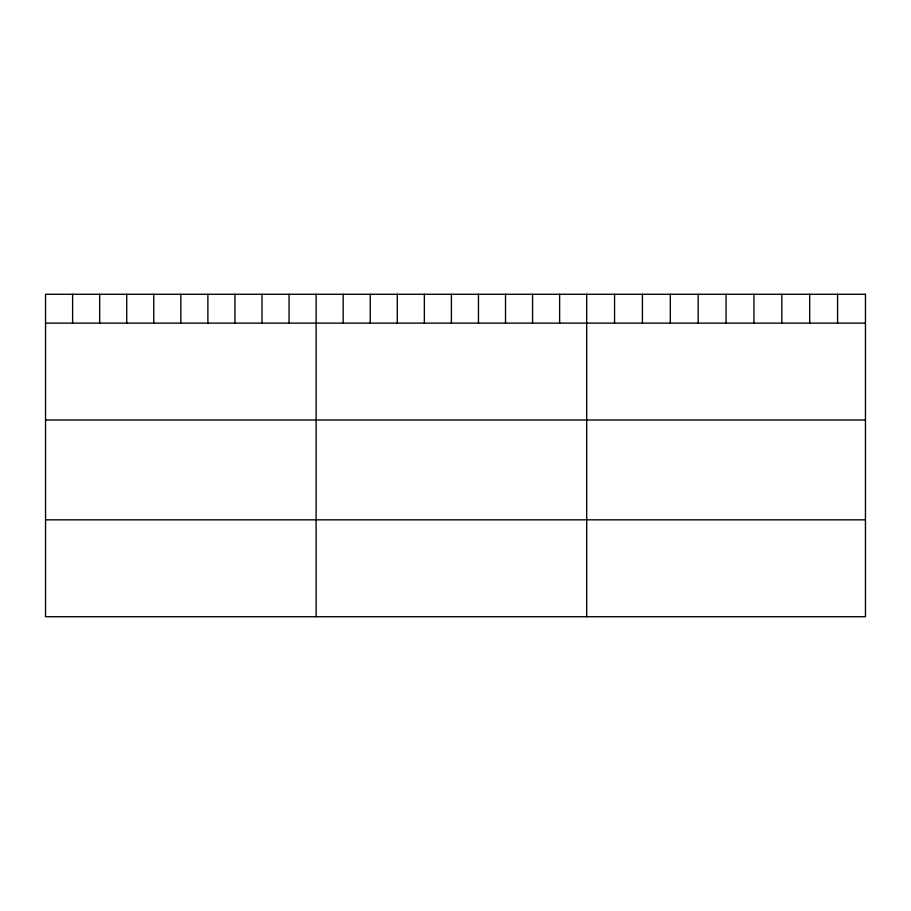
<?xml version="1.0" encoding="UTF-8"?>
<svg xmlns="http://www.w3.org/2000/svg" width="911" height="911" viewBox="0 0 911 911"><rect width="100%" height="100%" fill="white"/><g stroke="black" fill="none" stroke-linecap="round" stroke-linejoin="round"><path stroke-width="1.37" d="M45.55 323.12L865.45 323.12M45.55 420.005L865.45 420.005M45.55 519.828L865.45 519.828M837.573 294.276L837.573 323.12M809.697 294.276L809.697 323.12M781.82 294.276L781.82 323.12M753.944 294.276L753.944 323.12M726.067 294.276L726.067 323.12M698.19 294.276L698.19 323.12M670.314 294.276L670.314 323.12M642.437 294.276L642.437 323.12M614.561 294.276L614.561 323.12M586.684 294.276L586.684 616.724M559.627 294.276L559.627 323.12M532.571 294.276L532.571 323.12M505.514 294.276L505.514 323.12M478.457 294.276L478.457 323.12M451.4 294.276L451.4 323.12M424.344 294.276L424.344 323.12M397.287 294.276L397.287 323.12M370.23 294.276L370.23 323.12M343.174 294.276L343.174 323.12M316.117 294.276L316.117 616.724M289.06 294.276L289.06 323.12M262.004 294.276L262.004 323.12M234.947 294.276L234.947 323.12M207.89 294.276L207.89 323.12M180.834 294.276L180.834 323.12M153.777 294.276L153.777 323.12M126.72 294.276L126.72 323.12M99.663 294.276L99.663 323.12M72.607 294.276L72.607 323.12M865.45 294.276L45.55 294.276L45.55 616.724L865.45 616.724L865.45 294.276"/></g></svg>
